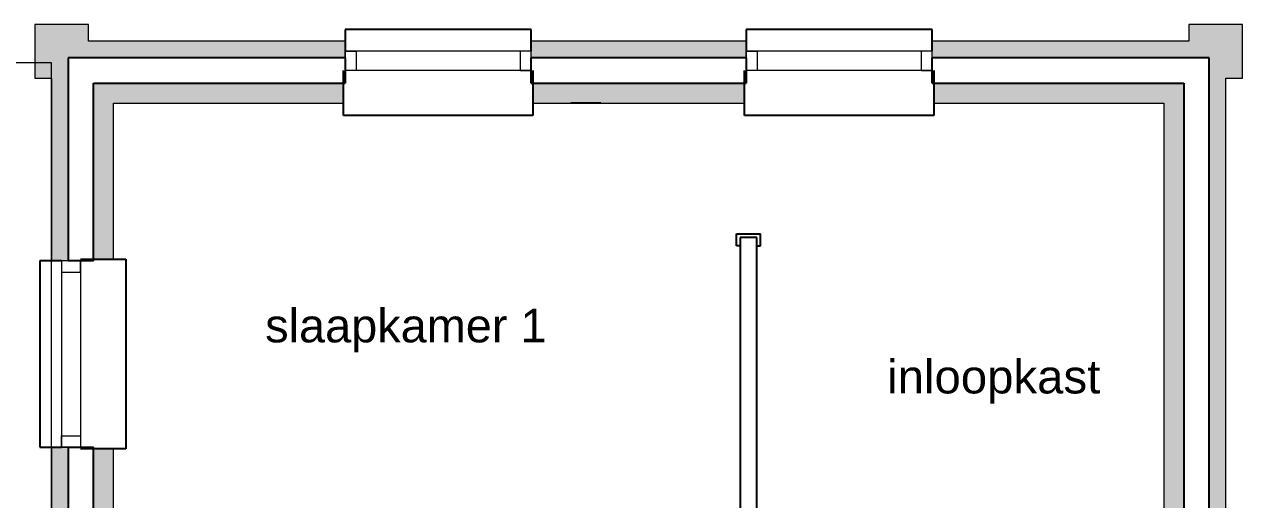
# Model space of a CAD drawing. Header units: millimetres. Extents: x 0 to 59350, y 0 to 29700.
# Drawn here: x 25269 to 28900, y 13172 to 14588 of the extents above; entities that cross this region are included whole.
import ezdxf

# ---------------------------------------------------------------- set-up
doc = ezdxf.new("R2010")
doc.units = ezdxf.units.MM
doc.linetypes.add('PUNKT2_S9', pattern=[1, 0, -1])
doc.layers.add('Standard', color=7, linetype='Continuous', lineweight=25)
doc.styles.add('ARIAL', font='arial.ttf')

msp = doc.modelspace()

# ---------------------------------------------------------------- hatches: boundary and pattern name
at = {"layer": 'Standard', "linetype": 'PUNKT2_S9', "lineweight": 18}
for points in [[(25300, 14588.1), (25300, 14428.1), (25350, 14428.1), (25350, 14588.1)], [(25460, 14588.1), (25350, 14588.1), (25350, 14538.1), (25460, 14538.1)], [(28850, 14588.1), (28740, 14588.1), (28740, 14538.1), (28850, 14538.1)], [(28900, 14428.1), (28900, 14588.1), (28850, 14588.1), (28850, 14428.1)]]:
    msp.add_hatch(color=59, dxfattribs=at).paths.add_polyline_path(points)
h = msp.add_hatch(color=59, dxfattribs=at)
h.paths.add_polyline_path([(25350, 13328.1), (25350, 10948.1), (25400, 10948.1), (25400, 13328.1)])
h.paths.add_polyline_path([(25350, 14538.1), (25350, 13883.1), (25400, 13883.1), (25400, 14538.1)])
h.paths.add_polyline_path([(25400, 7538.1), (25400, 8193.1), (25350, 8193.1), (25350, 7538.1)])
h.paths.add_polyline_path([(25350, 10393.1), (25350, 8748.1), (25400, 8748.1), (25400, 10393.1)])
h = msp.add_hatch(color=59, dxfattribs=at)
h.paths.add_polyline_path([(28850, 14538.1), (27975, 14538.1), (27975, 14488.1), (28800, 14488.1)])
h.paths.add_polyline_path([(26225, 14538.1), (25400, 14538.1), (25400, 14488.1), (26225, 14488.1)])
h.paths.add_polyline_path([(26780, 14488.1), (27420, 14488.1), (27420, 14538.1), (26780, 14538.1)])
h = msp.add_hatch(color=59, dxfattribs=at)
h.paths.add_polyline_path([(28850, 12268.1), (28850, 14538.1), (28800, 14488.1), (28800, 12268.1)])
h.paths.add_polyline_path([(28850, 10288.1), (28850, 11713.1), (28800, 11713.1), (28800, 10288.1)])
h.paths.add_polyline_path([(28850, 8193.1), (28800, 8193.1), (28800, 7588.1), (28850, 7538.1)])
h.paths.add_polyline_path([(28800, 9843.1), (28800, 8748.1), (28850, 8748.1), (28850, 9843.1)])
h = msp.add_hatch(color=9, dxfattribs=at)
h.paths.add_polyline_path([(25475, 13323.1), (25475, 10953.1), (25535, 10953.1), (25535, 13323.1)])
h.paths.add_polyline_path([(25475, 10388.1), (25475, 8753.1), (25535, 8753.1), (25535, 10388.1)])
h.paths.add_polyline_path([(25535, 7663.1), (25535, 8188.1), (25475, 8188.1), (25475, 7663.1)])
h.paths.add_polyline_path([(25475, 13888.1), (25535, 13888.1), (25535, 14413.1), (25475, 14413.1)])
h = msp.add_hatch(color=9, dxfattribs=at)
h.paths.add_polyline_path([(28725, 14413.1), (27980, 14413.1), (27980, 14353.1), (28665, 14353.1)])
h.paths.add_polyline_path([(27415, 14413.1), (26785, 14413.1), (26785, 14353.1), (27415, 14353.1)])
h.paths.add_polyline_path([(26220, 14413.1), (25535, 14413.1), (25535, 14353.1), (26220, 14353.1)])
h = msp.add_hatch(color=9, dxfattribs=at)
h.paths.add_polyline_path([(28725, 12273.1), (28725, 14413.1), (28665, 14353.1), (28665, 12273.1)])
h.paths.add_polyline_path([(28725, 8753.1), (28725, 9838.1), (28665, 9838.1), (28665, 8753.1)])
h.paths.add_polyline_path([(28665, 7723.1), (28725, 7663.1), (28725, 8188.1), (28665, 8188.1)])
h.paths.add_polyline_path([(28725, 11708.1), (28665, 11708.1), (28665, 10293.1), (28725, 10293.1)])

# ---------------------------------------------------------------- linework, layer by layer
at = {"layer": 'Standard', "color": 36, "linetype": 'Continuous', "lineweight": 18}
for p, q in [((25300, 14588.1), (25300, 14428.1)), ((25350, 14588.1), (25300, 14588.1)), ((25460, 14588.1), (25350, 14588.1)), ((25460, 14538.1), (25460, 14588.1)), ((28850, 14588.1), (28740, 14588.1)), ((28740, 14588.1), (28740, 14538.1)), ((28900, 14588.1), (28850, 14588.1)), ((28900, 14428.1), (28900, 14588.1)), ((26225, 14538.1), (25460, 14538.1)), ((26225, 14538.1), (26225, 14508.1)), ((26780, 14508.1), (26780, 14538.1)), ((27420, 14538.1), (26780, 14538.1)), ((27420, 14538.1), (27420, 14508.1)), ((27975, 14508.1), (27975, 14538.1)), ((28740, 14538.1), (27975, 14538.1)), ((25400, 13883.1), (25400, 14488.1)), ((25400, 14488.1), (25417.5, 14488.1)), ((25417.5, 14488.1), (26225, 14488.1)), ((26225, 14508.1), (26225, 14488.1)), ((26780, 14488.1), (26780, 14508.1)), ((26780, 14488.1), (27420, 14488.1)), ((27420, 14508.1), (27420, 14488.1)), ((27975, 14488.1), (27975, 14508.1)), ((27975, 14488.1), (28800, 14488.1)), ((28800, 14488.1), (28800, 12268.1)), ((25300, 14428.1), (25350, 14428.1)), ((25350, 14428.1), (25350, 13883.1)), ((28850, 12268.1), (28850, 14428.1)), ((28850, 14428.1), (28900, 14428.1)), ((25380, 13883.1), (25350, 13883.1)), ((25400, 13883.1), (25380, 13883.1)), ((25350, 13328.1), (25380, 13328.1)), ((25350, 13328.1), (25350, 10948.1)), ((25380, 13328.1), (25400, 13328.1)), ((25400, 10948.1), (25400, 13328.1))]:
    msp.add_line(p, q, dxfattribs=at)
at = {"layer": 'Standard', "color": 117, "linetype": 'Continuous', "lineweight": -3}
for p, q in [((26780, 14573.1), (26225, 14573.1)), ((26225, 14573.1), (26225, 14508.1)), ((26780, 14508.1), (26780, 14573.1)), ((27975, 14573.1), (27420, 14573.1)), ((27420, 14573.1), (27420, 14508.1)), ((27975, 14508.1), (27975, 14573.1)), ((25315, 13883.1), (25315, 13328.1)), ((25380, 13883.1), (25315, 13883.1)), ((25315, 13328.1), (25380, 13328.1))]:
    msp.add_line(p, q, dxfattribs=at)
at = {"layer": 'Standard', "color": 7, "linetype": 'Continuous', "lineweight": -3}
for p, q in [((25400, 14488.1), (25400, 13883.1)), ((25417.5, 14488.1), (25400, 14488.1)), ((26225, 14488.1), (25417.5, 14488.1)), ((26225, 14488.1), (26225, 14470.6)), ((27420, 14488.1), (26780, 14488.1)), ((26780, 14470.6), (26780, 14488.1)), ((27420, 14488.1), (27420, 14470.6)), ((28800, 14488.1), (27975, 14488.1)), ((27975, 14470.6), (27975, 14488.1)), ((28800, 12268.1), (28800, 14488.1)), ((26987.5, 14353.1), (26897.5, 14353.1)), ((27391.4, 13928.1), (27391.4, 13964.1)), ((27391.4, 13964.1), (27463.4, 13964.1)), ((27463.4, 13928.1), (27463.4, 13964.1)), ((27402.4, 13928.1), (27391.4, 13928.1)), ((27452.4, 13928.1), (27463.4, 13928.1)), ((25417.5, 13883.1), (25400, 13883.1)), ((25400, 13328.1), (25400, 10948.1)), ((25400, 13328.1), (25417.5, 13328.1))]:
    msp.add_line(p, q, dxfattribs=at)
at = {"layer": 'Standard', "color": 2, "linetype": 'Continuous', "lineweight": 18}
for p, q in [((26225, 14508.1), (26258.5, 14508.1)), ((26225, 14451.1), (26225, 14508.1)), ((26780, 14508.1), (26225, 14508.1)), ((26258.5, 14508.1), (26258.5, 14451.1)), ((26780, 14508.1), (26746.5, 14508.1)), ((26746.5, 14508.1), (26746.5, 14451.1)), ((26780, 14451.1), (26780, 14508.1)), ((27420, 14508.1), (27453.5, 14508.1)), ((27420, 14451.1), (27420, 14508.1)), ((27975, 14508.1), (27420, 14508.1)), ((27453.5, 14508.1), (27453.5, 14451.1)), ((27975, 14508.1), (27941.5, 14508.1)), ((27941.5, 14508.1), (27941.5, 14451.1)), ((27975, 14451.1), (27975, 14508.1)), ((26258.5, 14451.1), (26225, 14451.1)), ((26780, 14451.1), (26225, 14451.1)), ((26746.5, 14451.1), (26780, 14451.1)), ((27453.5, 14451.1), (27420, 14451.1)), ((27975, 14451.1), (27420, 14451.1)), ((27941.5, 14451.1), (27975, 14451.1)), ((25380, 13883.1), (25380, 13849.6)), ((25437, 13883.1), (25380, 13883.1)), ((25380, 13883.1), (25380, 13328.1)), ((25437, 13849.6), (25437, 13883.1)), ((25437, 13883.1), (25437, 13328.1)), ((25380, 13849.6), (25437, 13849.6)), ((25380, 13328.1), (25380, 13361.6)), ((25380, 13361.6), (25437, 13361.6)), ((25437, 13361.6), (25437, 13328.1)), ((25437, 13328.1), (25380, 13328.1))]:
    msp.add_line(p, q, dxfattribs=at)
at = {"layer": 'Standard', "color": 61, "linetype": 'Continuous', "lineweight": 18}
for p, q in [((25350, 14473.1), (23700, 14473.1)), ((25350, 9178.1), (25350, 14473.1))]:
    msp.add_line(p, q, dxfattribs=at)
at = {"layer": 'Standard', "color": 117, "linetype": 'Continuous', "lineweight": 18}
for p, q in [((25350, 14473.1), (23700, 14473.1)), ((25350, 9178.1), (25350, 14473.1))]:
    msp.add_line(p, q, dxfattribs=at)
at = {"layer": 'Standard', "color": 51, "linetype": 'Continuous', "lineweight": -3}
for p, q in [((26220, 14353.1), (26220, 14451.1)), ((26225, 14470.6), (26225, 14451.1)), ((26225, 14451.1), (26225, 14413.1)), ((26780, 14451.1), (26780, 14470.6)), ((26780, 14413.1), (26780, 14451.1)), ((26785, 14451.1), (26785, 14353.1)), ((27415, 14353.1), (27415, 14451.1)), ((27420, 14470.6), (27420, 14451.1)), ((27420, 14451.1), (27420, 14413.1)), ((27975, 14451.1), (27975, 14470.6)), ((27975, 14413.1), (27975, 14451.1)), ((27980, 14451.1), (27980, 14353.1)), ((25475, 14413.1), (26220, 14413.1)), ((25475, 13888.1), (25475, 14413.1)), ((26220, 14413.1), (26225, 14413.1)), ((26780, 14413.1), (26785, 14413.1)), ((26785, 14413.1), (27415, 14413.1)), ((27415, 14413.1), (27420, 14413.1)), ((27975, 14413.1), (27980, 14413.1)), ((27980, 14413.1), (28725, 14413.1)), ((28725, 14413.1), (28725, 12273.1)), ((26220, 14316.1), (26220, 14353.1)), ((26785, 14353.1), (26785, 14316.1)), ((27415, 14316.1), (27415, 14353.1)), ((27980, 14353.1), (27980, 14316.1)), ((26785, 14316.1), (26220, 14316.1)), ((27980, 14316.1), (27415, 14316.1)), ((25437, 13883.1), (25417.5, 13883.1)), ((25437, 13888.1), (25535, 13888.1)), ((25475, 13883.1), (25437, 13883.1)), ((25475, 13883.1), (25475, 13888.1)), ((25535, 13888.1), (25572, 13888.1)), ((25572, 13888.1), (25572, 13323.1)), ((25417.5, 13328.1), (25437, 13328.1)), ((25437, 13328.1), (25475, 13328.1)), ((25475, 13323.1), (25475, 13328.1)), ((25535, 13323.1), (25437, 13323.1)), ((25475, 10953.1), (25475, 13323.1)), ((25572, 13323.1), (25535, 13323.1))]:
    msp.add_line(p, q, dxfattribs=at)
at = {"layer": 'Standard', "color": 253, "linetype": 'Continuous', "lineweight": 18}
for p, q in [((25475, 14413.1), (25475, 13888.1)), ((25535, 14413.1), (25475, 14413.1)), ((26220, 14413.1), (25535, 14413.1)), ((26220, 14413.1), (26220, 14353.1)), ((27415, 14413.1), (26785, 14413.1)), ((26785, 14353.1), (26785, 14413.1)), ((27415, 14413.1), (27415, 14353.1)), ((28725, 14413.1), (27980, 14413.1)), ((27980, 14353.1), (27980, 14413.1)), ((28725, 12273.1), (28725, 14413.1)), ((25535, 14353.1), (26220, 14353.1)), ((25535, 13888.1), (25535, 14353.1)), ((26785, 14353.1), (27415, 14353.1)), ((27980, 14353.1), (28665, 14353.1)), ((28665, 14353.1), (28665, 12273.1)), ((25535, 13888.1), (25475, 13888.1)), ((25475, 13323.1), (25475, 10953.1)), ((25475, 13323.1), (25535, 13323.1)), ((25535, 12273.1), (25535, 13323.1))]:
    msp.add_line(p, q, dxfattribs=at)
at = {"layer": 'Standard', "color": 255, "linetype": 'Continuous', "lineweight": -3}
for p, q in [((27452.4, 13953.1), (27402.4, 13953.1)), ((27402.4, 13953.1), (27402.4, 12273.1)), ((27452.4, 11883.1), (27452.4, 13953.1))]:
    msp.add_line(p, q, dxfattribs=at)

# ---------------------------------------------------------------- texts
at = {"layer": 'Standard', "color": 255, "linetype": 'Continuous', "lineweight": 18, "char_height": 100, "attachment_point": 7, "style": 'ARIAL'}
for s, insert, width in [('slaapkamer\\~1', (25987, 13610.2), 1141.51), ('\\W1.01;inloopkast', (27840.5, 13458), 683.606)]:
    msp.add_mtext(s, dxfattribs=dict(at, insert=insert, width=width))

doc.saveas('drawing.dxf')
